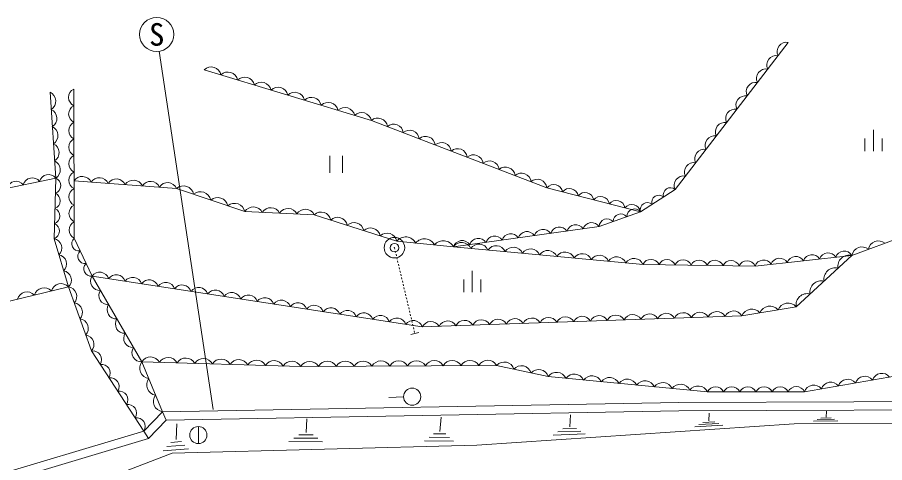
# Model space of a CAD drawing. Units: millimetres, scale not verified. Extents: x 40000 to 680000, y 20000 to 380000.
# Drawn here: x 464673 to 515432, y 283800 to 309867 of the extents above; entities that cross this region are included whole.
import ezdxf
from ezdxf.enums import TextEntityAlignment as Align

# ---------------------------------------------------------------- set-up
doc = ezdxf.new("R2010")
doc.units = ezdxf.units.MM
doc.header["$LTSCALE"] = 1000
doc.header["$PDMODE"] = 32
doc.header["$PDSIZE"] = 500
doc.linetypes.add('DASHED', pattern=[7.5, 6, -1.5])
doc.layers.add('M-BGD', color=7, linetype='Continuous', lineweight=13)
doc.layers.add('M-BGD-EXST', color=7, linetype='Continuous', lineweight=13)
doc.styles.add('ＭＳ ゴシック', font='')
doc.styles.get('ＭＳ ゴシック').set_extended_font_data('MS Gothic')

msp = doc.modelspace()

# ---------------------------------------------------------------- linework, layer by layer
at = {"layer": 'M-BGD'}
for p, q in [((503166, 299791), (509793, 308402)), ((485394, 303835), (475609, 306797)), ((467999, 296932), (467971, 305664)), ((466921, 300457), (466584, 305483)), ((495669, 299891), (485394, 303835)), ((466921, 300457), (451724, 297317)), ((466823, 296905), (466921, 300457)), ((473990, 299855), (467989, 300289)), ((477991, 298494), (473990, 299855)), ((501144, 298487), (495669, 299891)), ((501144, 298487), (503166, 299791)), ((482048, 298311), (477991, 298494)), ((498729, 297616), (501144, 298487)), ((486877, 296767), (482048, 298311)), ((490199, 296433), (498729, 297616)), ((513516, 295934), (517361, 297351)), ((467665, 294084), (466823, 296905)), ((469044, 294720), (467999, 296932)), ((490199, 296433), (486877, 296767)), ((501289, 295408), (490199, 296433)), ((513516, 295934), (507845, 295310)), ((510252, 292923), (513516, 295934)), ((507845, 295310), (501289, 295408)), ((471957, 289703), (469044, 294720)), ((469044, 294720), (488374, 291744)), ((453711, 290708), (467662, 294093)), ((469013, 290336), (467665, 294084)), ((507073, 292397), (510252, 292923)), ((488374, 291744), (507073, 292397)), ((510735, 287951), (527678, 290871)), ((472077, 285645), (469013, 290336)), ((473165, 286782), (471957, 289703)), ((471957, 289703), (481255, 289425)), ((481255, 289425), (492724, 289495)), ((492724, 289495), (495742, 288835)), ((495742, 288835), (505063, 287937)), ((505063, 287937), (510735, 287951)), ((512005, 286471), (512033, 286816)), ((481575, 285564), (481612, 286363)), ((489399, 285624), (489475, 286456)), ((497002, 285906), (497053, 286593)), ((505149, 286249), (505158, 286704)), ((512502, 286338), (511485, 286317)), ((512305, 286420), (511696, 286407)), ((473971, 285157), (474010, 286070)), ((510137, 286072), (491565, 284830)), ((497396, 285807), (496592, 285777)), ((505954, 285994), (504331, 285898)), ((505725, 286094), (504565, 286026)), ((505495, 286194), (504800, 286153)), ((523105, 286117), (510137, 286072)), ((512698, 286257), (511275, 286226)), ((481992, 285428), (481145, 285435)), ((489968, 285271), (488766, 285284)), ((489747, 285482), (489025, 285489)), ((497906, 285484), (496031, 285414)), ((497651, 285645), (496311, 285595)), ((474481, 284816), (473428, 284736)), ((474280, 285029), (473648, 284980)), ((491565, 284830), (473730, 284346)), ((482538, 285024), (480562, 285041)), ((482265, 285226), (480854, 285238)), ((490190, 285061), (488506, 285078)), ((473730, 284346), (451547, 275891)), ((474682, 284604), (473207, 284491))]:
    msp.add_line(p, q, dxfattribs=at)
at = {"layer": 'M-BGD', "linetype": 'DASHED'}
for p, q in [((472077, 285645), (473165, 286782)), ((472347, 285204), (473382, 286286)), ((473165, 286782), (473382, 286286)), ((472077, 285645), (472347, 285204))]:
    msp.add_line(p, q, dxfattribs=at)
at = {"layer": 'M-BGD'}
for points in [[(473165, 286782), (503390, 287330), (523870, 287403), (527875, 287806)], [(473382, 286286), (503395, 286830), (523896, 286903), (527924, 287309)], [(342568, 264092), (352419, 263852), (353048, 264439), (356317, 264364), (359516, 263905), (361515, 264815), (370059, 264629), (370969, 264094), (379449, 264277), (387230, 264845), (407551, 263734), (413663, 264362), (418747, 265688), (437588, 272807), (443085, 276972), (472077, 285645)], [(342576, 263592), (352611, 263347), (353240, 263935), (356275, 263865), (359590, 263389), (361618, 264312), (369918, 264132), (370838, 263591), (379473, 263778), (387235, 264344), (407563, 263232), (413752, 263869), (418899, 265211), (437832, 272365), (443315, 276519), (472347, 285204)]]:
    msp.add_lwpolyline(points, dxfattribs=at)
for centre, radius, start, end in [((509695, 307854), 557, 79.8686, 204.9679), ((509092, 307072), 557, 79.8686, 204.9679), ((476016, 306376), 585, 12.3384, 133.9768), ((476994, 306080), 585, 12.3384, 133.9768), ((508490, 306289), 557, 79.8686, 204.9679), ((477973, 305783), 585, 12.3384, 133.9768), ((468215, 305179), 542, 116.715, 243.6535), ((478951, 305487), 585, 12.3384, 133.9768), ((479929, 305191), 585, 12.3384, 133.9768), ((507888, 305506), 557, 79.8686, 204.9679), ((466346, 304962), 573, 302.2779, 65.3927), ((480908, 304895), 585, 12.3384, 133.9768), ((481886, 304599), 585, 12.3384, 133.9768), ((507285, 304723), 557, 79.8686, 204.9679), ((468218, 304209), 542, 116.715, 243.6535), ((482865, 304302), 585, 12.3384, 133.9768), ((483843, 304006), 585, 12.3384, 133.9768), ((466413, 303957), 573, 302.2779, 65.3927), ((484822, 303710), 585, 12.3384, 133.9768), ((506683, 303940), 557, 79.8686, 204.9679), ((468221, 303239), 542, 116.715, 243.6535), ((485765, 303406), 567, 7.1028, 130.8956), ((486699, 303048), 567, 7.1028, 130.8956), ((506080, 303158), 557, 79.8686, 204.9679), ((466480, 302951), 573, 302.2779, 65.3927), ((487633, 302689), 567, 7.1028, 130.8956), ((468224, 302269), 542, 116.715, 243.6535), ((488567, 302331), 567, 7.1028, 130.8956), ((489501, 301972), 567, 7.1028, 130.8956), ((505478, 302375), 557, 79.8686, 204.9679), ((466548, 301946), 573, 302.2779, 65.3927), ((490436, 301613), 567, 7.1028, 130.8956), ((504875, 301592), 557, 79.8686, 204.9679), ((468228, 301299), 542, 116.715, 243.6535), ((491370, 301255), 567, 7.1028, 130.8956), ((466615, 300941), 573, 302.2779, 65.3927), ((492304, 300896), 567, 7.1028, 130.8956), ((493238, 300538), 567, 7.1028, 130.8956), ((504273, 300809), 557, 79.8686, 204.9679), ((466495, 300122), 542, 38.191, 165.1599), ((468231, 300328), 542, 116.715, 243.6535), ((468469, 299985), 569, 24.0814, 147.6493), ((494172, 300179), 567, 7.1028, 130.8956), ((503670, 300026), 557, 79.8686, 204.9679), ((464596, 299729), 542, 38.191, 165.1599), ((465545, 299926), 542, 38.191, 165.1599), ((466730, 300018), 479, 290.337, 66.4933), ((469470, 299912), 569, 24.0814, 147.6493), ((470470, 299840), 569, 24.0814, 147.6493), ((471470, 299768), 569, 24.0814, 147.6493), ((472470, 299696), 569, 24.0814, 147.6493), ((473471, 299623), 569, 24.0814, 147.6493), ((474389, 299387), 615, 12.0199, 130.3879), ((495106, 299820), 567, 7.1028, 130.8956), ((496071, 299561), 520, 10.6275, 140.6097), ((466706, 299130), 479, 290.337, 66.4933), ((468234, 299358), 542, 116.715, 243.6535), ((475389, 299046), 615, 12.0199, 130.3879), ((496983, 299327), 520, 10.6275, 140.6097), ((497896, 299093), 520, 10.6275, 140.6097), ((502893, 299475), 418, 49.2358, 196.4292), ((476389, 298706), 615, 12.0199, 130.3879), ((477389, 298366), 615, 12.0199, 130.3879), ((498808, 298859), 520, 10.6275, 140.6097), ((499721, 298625), 520, 10.6275, 140.6097), ((501545, 298605), 418, 49.2358, 196.4292), ((502219, 299040), 418, 49.2358, 196.4292), ((466681, 298242), 479, 290.337, 66.4933), ((468237, 298388), 542, 116.715, 243.6535), ((478485, 298192), 580, 26.2595, 148.5893), ((479500, 298146), 580, 26.2595, 148.5893), ((480514, 298100), 580, 26.2595, 148.5893), ((481528, 298055), 580, 26.2595, 148.5893), ((482446, 297892), 578, 11.0392, 133.4957), ((500633, 298391), 520, 10.6275, 140.6097), ((500794, 298196), 455, 39.7366, 179.9083), ((483412, 297583), 578, 11.0392, 133.4957), ((499184, 297616), 455, 39.7366, 179.9083), ((499989, 297906), 455, 39.7366, 179.9083), ((466656, 297354), 479, 290.337, 66.4933), ((468240, 297418), 542, 116.715, 243.6535), ((484377, 297274), 578, 11.0392, 133.4957), ((485343, 296965), 578, 11.0392, 133.4957), ((495444, 296927), 532, 33.7234, 162.079), ((496392, 297058), 532, 33.7234, 162.079), ((497340, 297190), 532, 33.7234, 162.079), ((498287, 297321), 532, 33.7234, 162.079), ((486309, 296656), 578, 11.0392, 133.4957), ((487394, 296347), 666, 27.5961, 140.9033), ((492600, 296532), 532, 33.7234, 162.079), ((493548, 296664), 532, 33.7234, 162.079), ((494496, 296795), 532, 33.7234, 162.079), ((466724, 296366), 549, 313.5702, 79.6506), ((468288, 296618), 427, 132.5929, 277.9701), ((488501, 296235), 666, 27.5961, 140.9033), ((489609, 296124), 666, 27.5961, 140.9033), ((490705, 296269), 532, 33.7234, 162.079), ((490678, 296110), 577, 23.4174, 146.0238), ((491653, 296401), 532, 33.7234, 162.079), ((491686, 296017), 577, 23.4174, 146.0238), ((492694, 295924), 577, 23.4174, 146.0238), ((515057, 296196), 587, 49.5161, 170.9427), ((467004, 295428), 549, 313.5702, 79.6506), ((468637, 295880), 427, 132.5929, 277.9701), ((493702, 295831), 577, 23.4174, 146.0238), ((494710, 295737), 577, 23.4174, 146.0238), ((495719, 295644), 577, 23.4174, 146.0238), ((496727, 295551), 577, 23.4174, 146.0238), ((497735, 295458), 577, 23.4174, 146.0238), ((498743, 295365), 577, 23.4174, 146.0238), ((511178, 295448), 527, 31.7848, 160.7866), ((512123, 295553), 527, 31.7848, 160.7866), ((513068, 295657), 527, 31.7848, 160.7866), ((513354, 295291), 664, 75.9146, 189.4735), ((514096, 295842), 587, 49.5161, 170.9427), ((468985, 295143), 427, 132.5929, 277.9701), ((499751, 295272), 577, 23.4174, 146.0238), ((500759, 295178), 577, 23.4174, 146.0238), ((501754, 295185), 516, 23.8542, 154.4283), ((502691, 295171), 516, 23.8542, 154.4283), ((503627, 295157), 516, 23.8542, 154.4283), ((504564, 295143), 516, 23.8542, 154.4283), ((505500, 295129), 516, 23.8542, 154.4283), ((506437, 295115), 516, 23.8542, 154.4283), ((507373, 295101), 516, 23.8542, 154.4283), ((508342, 295136), 527, 31.7848, 160.7866), ((509287, 295240), 527, 31.7848, 160.7866), ((510232, 295344), 527, 31.7848, 160.7866), ((467284, 294491), 549, 313.5702, 79.6506), ((469490, 294400), 548, 18.1837, 144.3114), ((512538, 294538), 664, 75.9146, 189.4735), ((469494, 294422), 540, 146.4967, 273.7904), ((470456, 294251), 548, 18.1837, 144.3114), ((471423, 294102), 548, 18.1837, 144.3114), ((472389, 293954), 548, 18.1837, 144.3114), ((511723, 293785), 664, 75.9146, 189.4735), ((466235, 293450), 588, 42.9689, 164.3052), ((467232, 293692), 588, 42.9689, 164.3052), ((467581, 293534), 565, 317.755, 81.7972), ((473356, 293805), 548, 18.1837, 144.3114), ((474322, 293656), 548, 18.1837, 144.3114), ((475289, 293507), 548, 18.1837, 144.3114), ((476255, 293358), 548, 18.1837, 144.3114), ((465239, 293209), 588, 42.9689, 164.3052), ((469980, 293586), 540, 146.4967, 273.7904), ((477222, 293210), 548, 18.1837, 144.3114), ((478188, 293061), 548, 18.1837, 144.3114), ((479155, 292912), 548, 18.1837, 144.3114), ((510907, 293032), 664, 75.9146, 189.4735), ((467919, 292594), 565, 317.755, 81.7972), ((470465, 292750), 540, 146.4967, 273.7904), ((480121, 292763), 548, 18.1837, 144.3114), ((481088, 292614), 548, 18.1837, 144.3114), ((482054, 292466), 548, 18.1837, 144.3114), ((508716, 292333), 631, 41.0328, 157.7687), ((509776, 292509), 631, 41.0328, 157.7687), ((483021, 292317), 548, 18.1837, 144.3114), ((483987, 292168), 548, 18.1837, 144.3114), ((484954, 292019), 548, 18.1837, 144.3114), ((485920, 291870), 548, 18.1837, 144.3114), ((498716, 291851), 554, 29.2907, 154.7081), ((499700, 291885), 554, 29.2907, 154.7081), ((500685, 291919), 554, 29.2907, 154.7081), ((501669, 291954), 554, 29.2907, 154.7081), ((502653, 291988), 554, 29.2907, 154.7081), ((503637, 292023), 554, 29.2907, 154.7081), ((504621, 292057), 554, 29.2907, 154.7081), ((505605, 292091), 554, 29.2907, 154.7081), ((506589, 292126), 554, 29.2907, 154.7081), ((507657, 292158), 631, 41.0328, 157.7687), ((468257, 291655), 565, 317.755, 81.7972), ((470951, 291914), 540, 146.4967, 273.7904), ((486887, 291722), 548, 18.1837, 144.3114), ((487853, 291573), 548, 18.1837, 144.3114), ((488875, 291507), 554, 29.2907, 154.7081), ((489859, 291542), 554, 29.2907, 154.7081), ((490843, 291576), 554, 29.2907, 154.7081), ((491828, 291610), 554, 29.2907, 154.7081), ((492812, 291645), 554, 29.2907, 154.7081), ((493796, 291679), 554, 29.2907, 154.7081), ((494780, 291713), 554, 29.2907, 154.7081), ((495764, 291748), 554, 29.2907, 154.7081), ((496748, 291782), 554, 29.2907, 154.7081), ((497732, 291816), 554, 29.2907, 154.7081), ((471436, 291078), 540, 146.4967, 273.7904), ((468594, 290716), 565, 317.755, 81.7972), ((469090, 289828), 513, 327.7174, 98.6041), ((471922, 290242), 540, 146.4967, 273.7904), ((472465, 289393), 595, 28.0141, 148.5557), ((473498, 289362), 595, 28.0141, 148.5557), ((474531, 289331), 595, 28.0141, 148.5557), ((475564, 289300), 595, 28.0141, 148.5557), ((476597, 289269), 595, 28.0141, 148.5557), ((469600, 289046), 513, 327.7174, 98.6041), ((472448, 289336), 613, 143.1486, 261.7724), ((477631, 289238), 595, 28.0141, 148.5557), ((478664, 289207), 595, 28.0141, 148.5557), ((479697, 289176), 595, 28.0141, 148.5557), ((480730, 289146), 595, 28.0141, 148.5557), ((481778, 289125), 603, 30.5132, 150.1881), ((482821, 289132), 603, 30.5132, 150.1881), ((483864, 289138), 603, 30.5132, 150.1881), ((484906, 289144), 603, 30.5132, 150.1881), ((485949, 289151), 603, 30.5132, 150.1881), ((486992, 289157), 603, 30.5132, 150.1881), ((488034, 289164), 603, 30.5132, 150.1881), ((489077, 289170), 603, 30.5132, 150.1881), ((490119, 289176), 603, 30.5132, 150.1881), ((491162, 289183), 603, 30.5132, 150.1881), ((492205, 289189), 603, 30.5132, 150.1881), ((493165, 289100), 592, 17.2154, 138.1223), ((494171, 288880), 592, 17.2154, 138.1223), ((495177, 288660), 592, 17.2154, 138.1223), ((496231, 288486), 601, 24.5539, 144.4351), ((497267, 288386), 601, 24.5539, 144.4351), ((498303, 288286), 601, 24.5539, 144.4351), ((514270, 288280), 576, 38.4203, 161.135), ((515267, 288452), 576, 38.4203, 161.135), ((470111, 288265), 513, 327.7174, 98.6041), ((472850, 288362), 613, 143.1486, 261.7724), ((499338, 288186), 601, 24.5539, 144.4351), ((500374, 288087), 601, 24.5539, 144.4351), ((501410, 287987), 601, 24.5539, 144.4351), ((502445, 287887), 601, 24.5539, 144.4351), ((503481, 287787), 601, 24.5539, 144.4351), ((511280, 287765), 576, 38.4203, 161.135), ((512277, 287937), 576, 38.4203, 161.135), ((513273, 288108), 576, 38.4203, 161.135), ((470622, 287483), 513, 327.7174, 98.6041), ((504517, 287687), 601, 24.5539, 144.4351), ((505537, 287716), 522, 25.3289, 154.9548), ((506482, 287718), 522, 25.3289, 154.9548), ((507427, 287721), 522, 25.3289, 154.9548), ((508372, 287723), 522, 25.3289, 154.9548), ((509317, 287725), 522, 25.3289, 154.9548), ((510263, 287728), 522, 25.3289, 154.9548), ((473253, 287388), 613, 143.1486, 261.7724), ((471133, 286701), 513, 327.7174, 98.6041), ((471643, 285920), 513, 327.7174, 98.6041)]:
    msp.add_arc(centre, radius, start, end, dxfattribs=at)
at = {"layer": 'M-BGD-EXST'}
for p, q in [((472978, 307878), (476128, 286908)), ((514779, 303278), (514779, 302028)), ((514279, 302778), (514279, 302028)), ((515279, 302778), (515279, 302028)), ((482961, 301762), (482961, 300762)), ((483711, 301762), (483711, 300762)), ((486742, 296384), (486765, 296287)), ((486788, 296189), (486811, 296092)), ((486834, 295995), (486857, 295897)), ((486880, 295800), (486903, 295703)), ((486927, 295606), (486950, 295508)), ((486973, 295411), (486996, 295314)), ((487019, 295216), (487042, 295119)), ((487065, 295022), (487089, 294925)), ((491298, 295028), (491298, 293778)), ((487112, 294827), (487135, 294730)), ((487158, 294633), (487181, 294535)), ((487204, 294438), (487227, 294341)), ((490798, 294528), (490798, 293778)), ((491798, 294528), (491798, 293778)), ((487251, 294244), (487274, 294146)), ((487297, 294049), (487320, 293952)), ((487343, 293854), (487366, 293757)), ((487389, 293660), (487413, 293563)), ((487436, 293465), (487459, 293368)), ((487482, 293271), (487505, 293173)), ((487528, 293076), (487551, 292979)), ((487575, 292882), (487598, 292784)), ((487621, 292687), (487644, 292590)), ((487667, 292492), (487690, 292395)), ((487713, 292298), (487736, 292201)), ((487760, 292103), (487783, 292006)), ((487806, 291909), (487829, 291811)), ((488178, 291423), (487692, 291307)), ((487852, 291714), (487875, 291617)), ((487898, 291520), (487922, 291422)), ((487279, 287643), (486422, 287613)), ((475266, 285916), (475266, 284916))]:
    msp.add_line(p, q, dxfattribs=at)
for centre, radius in [((472830, 308867), 1000), ((486742, 296384), 600), ((487779, 287661), 500), ((475266, 285416), 500)]:
    msp.add_circle(centre, radius, dxfattribs=at)
msp.add_point((486742, 296384), dxfattribs=at)

# ---------------------------------------------------------------- texts
at = {"layer": 'M-BGD-EXST', "style": 'ＭＳ ゴシック'}
msp.add_text('S', height=1320, dxfattribs=at).set_placement((472830, 308867), align=Align.MIDDLE_CENTER)

doc.saveas('drawing.dxf')
